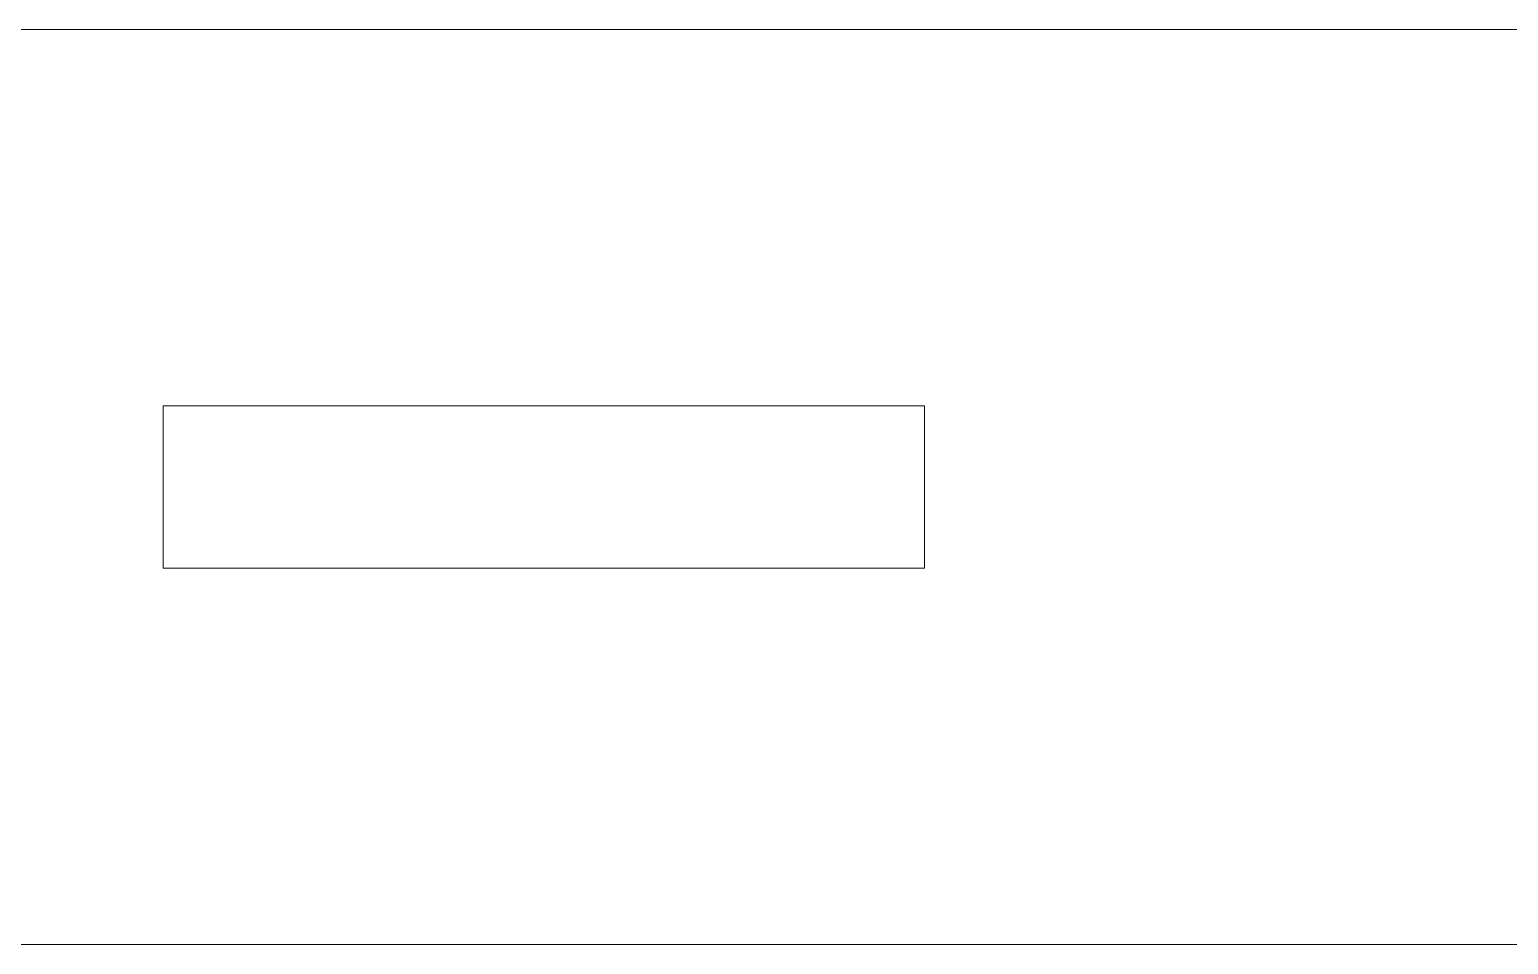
# Model space of a CAD drawing. Header units: centimetres. Extents: x -17 to 17.1, y -6 to 20.1.
# Drawn here: x 4.9 to 10.56, y -6 to -2.5 of the extents above; entities that cross this region are included whole.
import ezdxf

# ---------------------------------------------------------------- set-up
doc = ezdxf.new("R2010")
doc.units = ezdxf.units.CM
doc.header["$MEASUREMENT"] = 0
doc.layers.add('Camada 1', color=7, linetype='Continuous')

msp = doc.modelspace()

# ---------------------------------------------------------------- linework, layer by layer
at = {"layer": 'Camada 1', "color": 114, "lineweight": 20}
msp.add_open_spline([(-16.61257, -2.50285), (-16.61257, -2.50285), (16.81737, -2.50285), (16.81737, -2.50285), (16.81737, -2.50285), (16.97414, -2.50285), (17.1024, -2.63111), (17.1024, -2.78788), (17.1024, -2.78788), (17.1024, -2.78788), (17.1024, -5.71782), (17.1024, -5.71782), (17.1024, -5.71782), (17.1024, -5.87459), (16.97414, -6.00285), (16.81737, -6.00285), (16.81737, -6.00285), (16.81737, -6.00285), (-16.61257, -6.00285), (-16.61257, -6.00285), (-16.61257, -6.00285), (-16.76934, -6.00285), (-16.8976, -5.87459), (-16.8976, -5.71782), (-16.8976, -5.71782), (-16.8976, -5.71782), (-16.8976, -2.78788), (-16.8976, -2.78788), (-16.8976, -2.78788), (-16.8976, -2.63111), (-16.76934, -2.50285), (-16.61257, -2.50285)], degree=3, knots=[0, 0, 0, 0, 0.1111111, 0.1111111, 0.1111111, 0.1111111, 0.2222222, 0.2222222, 0.2222222, 0.2222222, 0.3333333, 0.3333333, 0.3333333, 0.3333333, 0.4444444, 0.4444444, 0.4444444, 0.4444444, 0.5555556, 0.5555556, 0.5555556, 0.5555556, 0.6666667, 0.6666667, 0.6666667, 0.6666667, 0.7777778, 0.7777778, 0.7777778, 0.7777778, 1, 1, 1, 1], dxfattribs=at)
at = {"layer": 'Camada 1', "color": 114, "lineweight": 9}
msp.add_open_spline([(8.32553, -3.94285), (8.32553, -3.94285), (8.32553, -4.56285), (8.32553, -4.56285), (8.32553, -4.56285), (8.32553, -4.56285), (5.41182, -4.56285), (5.41182, -4.56285), (5.41182, -4.56285), (5.41182, -4.56285), (5.41182, -3.94285), (5.41182, -3.94285), (5.41182, -3.94285), (5.41182, -3.94285), (8.32553, -3.94285), (8.32553, -3.94285)], degree=3, knots=[0, 0, 0, 0, 0.2, 0.2, 0.2, 0.2, 0.4, 0.4, 0.4, 0.4, 0.6, 0.6, 0.6, 0.6, 1, 1, 1, 1], dxfattribs=at)

doc.saveas('drawing.dxf')
